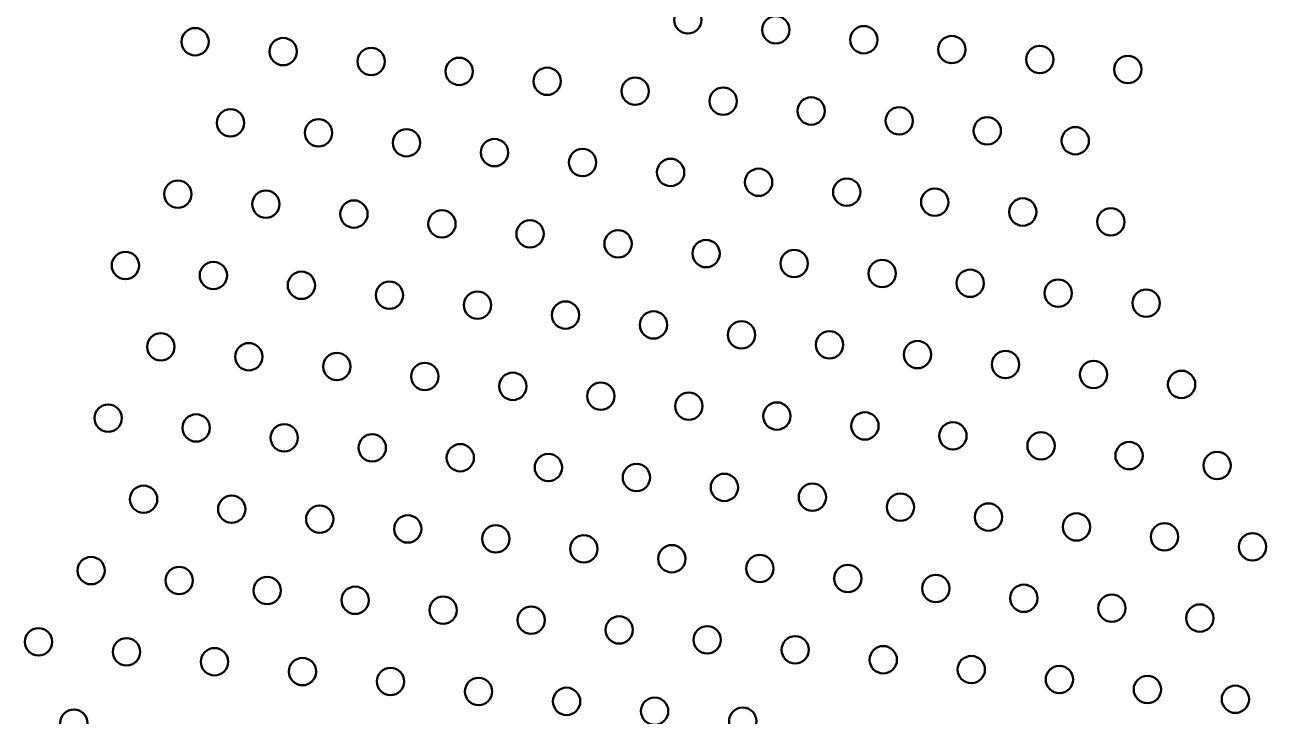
# Model space of a CAD drawing. Header units: inches. Extents: x 17.1 to 30.9, y 2 to 10.
# Drawn here: x 17.408 to 19.615, y 5.831 to 7.06 of the extents above; entities that cross this region are included whole.
import ezdxf

# ---------------------------------------------------------------- set-up
doc = ezdxf.new("R2010")
doc.units = ezdxf.units.IN
doc.header["$MEASUREMENT"] = 0
doc.layers.add('Visible', color=7, linetype='Continuous', lineweight=0)

# ---------------------------------------------------------------- blocks, each defined once
blk = doc.blocks.new('Block_627')
at = {"layer": 'Visible', "color": 7, "lineweight": 50}
blk.add_circle((19.3688, 6.9807), 0.0243, dxfattribs=at)
blk = doc.blocks.new('Block_628')
at = {"layer": 'Visible', "color": 7, "lineweight": 50}
blk.add_circle((19.2123, 6.9983), 0.0243, dxfattribs=at)
blk = doc.blocks.new('Block_629')
at = {"layer": 'Visible', "color": 7, "lineweight": 50}
blk.add_circle((19.0558, 7.0159), 0.0243, dxfattribs=at)
blk = doc.blocks.new('Block_630')
at = {"layer": 'Visible', "color": 7, "lineweight": 50}
blk.add_circle((18.8994, 7.0335), 0.0243, dxfattribs=at)
blk = doc.blocks.new('Block_631')
at = {"layer": 'Visible', "color": 7, "lineweight": 50}
blk.add_circle((18.7429, 7.0511), 0.0243, dxfattribs=at)
blk = doc.blocks.new('Block_632')
at = {"layer": 'Visible', "color": 7, "lineweight": 50}
blk.add_circle((18.5864, 7.0687), 0.0243, dxfattribs=at)
blk = doc.blocks.new('Block_638')
at = {"layer": 'Visible', "color": 7, "lineweight": 50}
blk.add_circle((19.2754, 6.854), 0.0243, dxfattribs=at)
blk = doc.blocks.new('Block_639')
at = {"layer": 'Visible', "color": 7, "lineweight": 50}
blk.add_circle((19.1189, 6.8716), 0.0243, dxfattribs=at)
blk = doc.blocks.new('Block_640')
at = {"layer": 'Visible', "color": 7, "lineweight": 50}
blk.add_circle((18.9624, 6.8892), 0.0243, dxfattribs=at)
blk = doc.blocks.new('Block_641')
at = {"layer": 'Visible', "color": 7, "lineweight": 50}
blk.add_circle((18.8059, 6.9068), 0.0243, dxfattribs=at)
blk = doc.blocks.new('Block_642')
at = {"layer": 'Visible', "color": 7, "lineweight": 50}
blk.add_circle((18.6494, 6.9244), 0.0243, dxfattribs=at)
blk = doc.blocks.new('Block_643')
at = {"layer": 'Visible', "color": 7, "lineweight": 50}
blk.add_circle((18.4929, 6.942), 0.0243, dxfattribs=at)
blk = doc.blocks.new('Block_644')
at = {"layer": 'Visible', "color": 7, "lineweight": 50}
blk.add_circle((18.3364, 6.9596), 0.0243, dxfattribs=at)
blk = doc.blocks.new('Block_645')
at = {"layer": 'Visible', "color": 7, "lineweight": 50}
blk.add_circle((18.1799, 6.9772), 0.0243, dxfattribs=at)
blk = doc.blocks.new('Block_646')
at = {"layer": 'Visible', "color": 7, "lineweight": 50}
blk.add_circle((18.0234, 6.9947), 0.0243, dxfattribs=at)
blk = doc.blocks.new('Block_647')
at = {"layer": 'Visible', "color": 7, "lineweight": 50}
blk.add_circle((17.8669, 7.0123), 0.0243, dxfattribs=at)
blk = doc.blocks.new('Block_648')
at = {"layer": 'Visible', "color": 7, "lineweight": 50}
blk.add_circle((17.7104, 7.0299), 0.0243, dxfattribs=at)
blk = doc.blocks.new('Block_649')
at = {"layer": 'Visible', "color": 7, "lineweight": 50}
blk.add_circle((19.3384, 6.7097), 0.0243, dxfattribs=at)
blk = doc.blocks.new('Block_650')
at = {"layer": 'Visible', "color": 7, "lineweight": 50}
blk.add_circle((19.1819, 6.7273), 0.0243, dxfattribs=at)
blk = doc.blocks.new('Block_651')
at = {"layer": 'Visible', "color": 7, "lineweight": 50}
blk.add_circle((19.0254, 6.7449), 0.0243, dxfattribs=at)
blk = doc.blocks.new('Block_652')
at = {"layer": 'Visible', "color": 7, "lineweight": 50}
blk.add_circle((18.8689, 6.7625), 0.0243, dxfattribs=at)
blk = doc.blocks.new('Block_653')
at = {"layer": 'Visible', "color": 7, "lineweight": 50}
blk.add_circle((18.7124, 6.7801), 0.0243, dxfattribs=at)
blk = doc.blocks.new('Block_654')
at = {"layer": 'Visible', "color": 7, "lineweight": 50}
blk.add_circle((18.5559, 6.7977), 0.0243, dxfattribs=at)
blk = doc.blocks.new('Block_655')
at = {"layer": 'Visible', "color": 7, "lineweight": 50}
blk.add_circle((18.3994, 6.8152), 0.0243, dxfattribs=at)
blk = doc.blocks.new('Block_656')
at = {"layer": 'Visible', "color": 7, "lineweight": 50}
blk.add_circle((18.2429, 6.8328), 0.0243, dxfattribs=at)
blk = doc.blocks.new('Block_657')
at = {"layer": 'Visible', "color": 7, "lineweight": 50}
blk.add_circle((18.0864, 6.8504), 0.0243, dxfattribs=at)
blk = doc.blocks.new('Block_658')
at = {"layer": 'Visible', "color": 7, "lineweight": 50}
blk.add_circle((17.9299, 6.868), 0.0243, dxfattribs=at)
blk = doc.blocks.new('Block_659')
at = {"layer": 'Visible', "color": 7, "lineweight": 50}
blk.add_circle((17.7734, 6.8856), 0.0243, dxfattribs=at)
blk = doc.blocks.new('Block_660')
at = {"layer": 'Visible', "color": 7, "lineweight": 50}
blk.add_circle((19.4014, 6.5654), 0.0243, dxfattribs=at)
blk = doc.blocks.new('Block_661')
at = {"layer": 'Visible', "color": 7, "lineweight": 50}
blk.add_circle((19.2449, 6.583), 0.0243, dxfattribs=at)
blk = doc.blocks.new('Block_662')
at = {"layer": 'Visible', "color": 7, "lineweight": 50}
blk.add_circle((19.0884, 6.6006), 0.0243, dxfattribs=at)
blk = doc.blocks.new('Block_663')
at = {"layer": 'Visible', "color": 7, "lineweight": 50}
blk.add_circle((18.9319, 6.6181), 0.0243, dxfattribs=at)
blk = doc.blocks.new('Block_664')
at = {"layer": 'Visible', "color": 7, "lineweight": 50}
blk.add_circle((18.7754, 6.6357), 0.0243, dxfattribs=at)
blk = doc.blocks.new('Block_665')
at = {"layer": 'Visible', "color": 7, "lineweight": 50}
blk.add_circle((18.6189, 6.6533), 0.0243, dxfattribs=at)
blk = doc.blocks.new('Block_666')
at = {"layer": 'Visible', "color": 7, "lineweight": 50}
blk.add_circle((18.4624, 6.6709), 0.0243, dxfattribs=at)
blk = doc.blocks.new('Block_667')
at = {"layer": 'Visible', "color": 7, "lineweight": 50}
blk.add_circle((18.3059, 6.6885), 0.0243, dxfattribs=at)
blk = doc.blocks.new('Block_668')
at = {"layer": 'Visible', "color": 7, "lineweight": 50}
blk.add_circle((18.1494, 6.7061), 0.0243, dxfattribs=at)
blk = doc.blocks.new('Block_669')
at = {"layer": 'Visible', "color": 7, "lineweight": 50}
blk.add_circle((17.9929, 6.7237), 0.0243, dxfattribs=at)
blk = doc.blocks.new('Block_670')
at = {"layer": 'Visible', "color": 7, "lineweight": 50}
blk.add_circle((17.8364, 6.7413), 0.0243, dxfattribs=at)
blk = doc.blocks.new('Block_671')
at = {"layer": 'Visible', "color": 7, "lineweight": 50}
blk.add_circle((17.6799, 6.7589), 0.0243, dxfattribs=at)
blk = doc.blocks.new('Block_672')
at = {"layer": 'Visible', "color": 7, "lineweight": 50}
blk.add_circle((19.4644, 6.421), 0.0243, dxfattribs=at)
blk = doc.blocks.new('Block_673')
at = {"layer": 'Visible', "color": 7, "lineweight": 50}
blk.add_circle((19.3079, 6.4386), 0.0243, dxfattribs=at)
blk = doc.blocks.new('Block_674')
at = {"layer": 'Visible', "color": 7, "lineweight": 50}
blk.add_circle((19.1514, 6.4562), 0.0243, dxfattribs=at)
blk = doc.blocks.new('Block_675')
at = {"layer": 'Visible', "color": 7, "lineweight": 50}
blk.add_circle((18.9949, 6.4738), 0.0243, dxfattribs=at)
blk = doc.blocks.new('Block_676')
at = {"layer": 'Visible', "color": 7, "lineweight": 50}
blk.add_circle((18.8384, 6.4914), 0.0243, dxfattribs=at)
blk = doc.blocks.new('Block_677')
at = {"layer": 'Visible', "color": 7, "lineweight": 50}
blk.add_circle((18.6819, 6.509), 0.0243, dxfattribs=at)
blk = doc.blocks.new('Block_678')
at = {"layer": 'Visible', "color": 7, "lineweight": 50}
blk.add_circle((18.5254, 6.5266), 0.0243, dxfattribs=at)
blk = doc.blocks.new('Block_679')
at = {"layer": 'Visible', "color": 7, "lineweight": 50}
blk.add_circle((18.3689, 6.5442), 0.0243, dxfattribs=at)
blk = doc.blocks.new('Block_680')
at = {"layer": 'Visible', "color": 7, "lineweight": 50}
blk.add_circle((18.2124, 6.5618), 0.0243, dxfattribs=at)
blk = doc.blocks.new('Block_681')
at = {"layer": 'Visible', "color": 7, "lineweight": 50}
blk.add_circle((18.0559, 6.5794), 0.0243, dxfattribs=at)
blk = doc.blocks.new('Block_682')
at = {"layer": 'Visible', "color": 7, "lineweight": 50}
blk.add_circle((17.8994, 6.597), 0.0243, dxfattribs=at)
blk = doc.blocks.new('Block_683')
at = {"layer": 'Visible', "color": 7, "lineweight": 50}
blk.add_circle((17.7429, 6.6146), 0.0243, dxfattribs=at)
blk = doc.blocks.new('Block_684')
at = {"layer": 'Visible', "color": 7, "lineweight": 50}
blk.add_circle((17.5865, 6.6321), 0.0243, dxfattribs=at)
blk = doc.blocks.new('Block_685')
at = {"layer": 'Visible', "color": 7, "lineweight": 50}
blk.add_circle((19.5274, 6.2767), 0.0243, dxfattribs=at)
blk = doc.blocks.new('Block_686')
at = {"layer": 'Visible', "color": 7, "lineweight": 50}
blk.add_circle((19.3709, 6.2943), 0.0243, dxfattribs=at)
blk = doc.blocks.new('Block_687')
at = {"layer": 'Visible', "color": 7, "lineweight": 50}
blk.add_circle((19.2144, 6.3119), 0.0243, dxfattribs=at)
blk = doc.blocks.new('Block_688')
at = {"layer": 'Visible', "color": 7, "lineweight": 50}
blk.add_circle((19.0579, 6.3295), 0.0243, dxfattribs=at)
blk = doc.blocks.new('Block_689')
at = {"layer": 'Visible', "color": 7, "lineweight": 50}
blk.add_circle((18.9014, 6.3471), 0.0243, dxfattribs=at)
blk = doc.blocks.new('Block_690')
at = {"layer": 'Visible', "color": 7, "lineweight": 50}
blk.add_circle((18.7449, 6.3647), 0.0243, dxfattribs=at)
blk = doc.blocks.new('Block_691')
at = {"layer": 'Visible', "color": 7, "lineweight": 50}
blk.add_circle((18.5884, 6.3823), 0.0243, dxfattribs=at)
blk = doc.blocks.new('Block_692')
at = {"layer": 'Visible', "color": 7, "lineweight": 50}
blk.add_circle((18.4319, 6.3999), 0.0243, dxfattribs=at)
blk = doc.blocks.new('Block_693')
at = {"layer": 'Visible', "color": 7, "lineweight": 50}
blk.add_circle((18.2754, 6.4175), 0.0243, dxfattribs=at)
blk = doc.blocks.new('Block_694')
at = {"layer": 'Visible', "color": 7, "lineweight": 50}
blk.add_circle((18.119, 6.435), 0.0243, dxfattribs=at)
blk = doc.blocks.new('Block_695')
at = {"layer": 'Visible', "color": 7, "lineweight": 50}
blk.add_circle((17.9625, 6.4526), 0.0243, dxfattribs=at)
blk = doc.blocks.new('Block_696')
at = {"layer": 'Visible', "color": 7, "lineweight": 50}
blk.add_circle((17.806, 6.4702), 0.0243, dxfattribs=at)
blk = doc.blocks.new('Block_697')
at = {"layer": 'Visible', "color": 7, "lineweight": 50}
blk.add_circle((17.6495, 6.4878), 0.0243, dxfattribs=at)
blk = doc.blocks.new('Block_698')
at = {"layer": 'Visible', "color": 7, "lineweight": 50}
blk.add_circle((19.5904, 6.1324), 0.0243, dxfattribs=at)
blk = doc.blocks.new('Block_699')
at = {"layer": 'Visible', "color": 7, "lineweight": 50}
blk.add_circle((19.4339, 6.15), 0.0243, dxfattribs=at)
blk = doc.blocks.new('Block_700')
at = {"layer": 'Visible', "color": 7, "lineweight": 50}
blk.add_circle((19.2774, 6.1676), 0.0243, dxfattribs=at)
blk = doc.blocks.new('Block_701')
at = {"layer": 'Visible', "color": 7, "lineweight": 50}
blk.add_circle((19.1209, 6.1852), 0.0243, dxfattribs=at)
blk = doc.blocks.new('Block_702')
at = {"layer": 'Visible', "color": 7, "lineweight": 50}
blk.add_circle((18.9644, 6.2028), 0.0243, dxfattribs=at)
blk = doc.blocks.new('Block_703')
at = {"layer": 'Visible', "color": 7, "lineweight": 50}
blk.add_circle((18.8079, 6.2204), 0.0243, dxfattribs=at)
blk = doc.blocks.new('Block_704')
at = {"layer": 'Visible', "color": 7, "lineweight": 50}
blk.add_circle((18.6514, 6.2379), 0.0243, dxfattribs=at)
blk = doc.blocks.new('Block_705')
at = {"layer": 'Visible', "color": 7, "lineweight": 50}
blk.add_circle((18.495, 6.2555), 0.0243, dxfattribs=at)
blk = doc.blocks.new('Block_706')
at = {"layer": 'Visible', "color": 7, "lineweight": 50}
blk.add_circle((18.3385, 6.2731), 0.0243, dxfattribs=at)
blk = doc.blocks.new('Block_707')
at = {"layer": 'Visible', "color": 7, "lineweight": 50}
blk.add_circle((18.182, 6.2907), 0.0243, dxfattribs=at)
blk = doc.blocks.new('Block_708')
at = {"layer": 'Visible', "color": 7, "lineweight": 50}
blk.add_circle((18.0255, 6.3083), 0.0243, dxfattribs=at)
blk = doc.blocks.new('Block_709')
at = {"layer": 'Visible', "color": 7, "lineweight": 50}
blk.add_circle((17.869, 6.3259), 0.0243, dxfattribs=at)
blk = doc.blocks.new('Block_710')
at = {"layer": 'Visible', "color": 7, "lineweight": 50}
blk.add_circle((17.7125, 6.3435), 0.0243, dxfattribs=at)
blk = doc.blocks.new('Block_711')
at = {"layer": 'Visible', "color": 7, "lineweight": 50}
blk.add_circle((17.556, 6.3611), 0.0243, dxfattribs=at)
blk = doc.blocks.new('Block_712')
at = {"layer": 'Visible', "color": 7, "lineweight": 50}
blk.add_circle((19.4969, 6.0057), 0.0243, dxfattribs=at)
blk = doc.blocks.new('Block_713')
at = {"layer": 'Visible', "color": 7, "lineweight": 50}
blk.add_circle((19.3404, 6.0233), 0.0243, dxfattribs=at)
blk = doc.blocks.new('Block_714')
at = {"layer": 'Visible', "color": 7, "lineweight": 50}
blk.add_circle((19.1839, 6.0408), 0.0243, dxfattribs=at)
blk = doc.blocks.new('Block_715')
at = {"layer": 'Visible', "color": 7, "lineweight": 50}
blk.add_circle((19.0274, 6.0584), 0.0243, dxfattribs=at)
blk = doc.blocks.new('Block_716')
at = {"layer": 'Visible', "color": 7, "lineweight": 50}
blk.add_circle((18.871, 6.076), 0.0243, dxfattribs=at)
blk = doc.blocks.new('Block_717')
at = {"layer": 'Visible', "color": 7, "lineweight": 50}
blk.add_circle((18.7145, 6.0936), 0.0243, dxfattribs=at)
blk = doc.blocks.new('Block_718')
at = {"layer": 'Visible', "color": 7, "lineweight": 50}
blk.add_circle((18.558, 6.1112), 0.0243, dxfattribs=at)
blk = doc.blocks.new('Block_719')
at = {"layer": 'Visible', "color": 7, "lineweight": 50}
blk.add_circle((18.4015, 6.1288), 0.0243, dxfattribs=at)
blk = doc.blocks.new('Block_720')
at = {"layer": 'Visible', "color": 7, "lineweight": 50}
blk.add_circle((18.245, 6.1464), 0.0243, dxfattribs=at)
blk = doc.blocks.new('Block_721')
at = {"layer": 'Visible', "color": 7, "lineweight": 50}
blk.add_circle((18.0885, 6.164), 0.0243, dxfattribs=at)
blk = doc.blocks.new('Block_722')
at = {"layer": 'Visible', "color": 7, "lineweight": 50}
blk.add_circle((17.932, 6.1816), 0.0243, dxfattribs=at)
blk = doc.blocks.new('Block_723')
at = {"layer": 'Visible', "color": 7, "lineweight": 50}
blk.add_circle((17.7755, 6.1992), 0.0243, dxfattribs=at)
blk = doc.blocks.new('Block_724')
at = {"layer": 'Visible', "color": 7, "lineweight": 50}
blk.add_circle((17.619, 6.2168), 0.0243, dxfattribs=at)
blk = doc.blocks.new('Block_725')
at = {"layer": 'Visible', "color": 7, "lineweight": 50}
blk.add_circle((19.5599, 5.8613), 0.0243, dxfattribs=at)
blk = doc.blocks.new('Block_726')
at = {"layer": 'Visible', "color": 7, "lineweight": 50}
blk.add_circle((19.4035, 5.8789), 0.0243, dxfattribs=at)
blk = doc.blocks.new('Block_727')
at = {"layer": 'Visible', "color": 7, "lineweight": 50}
blk.add_circle((19.247, 5.8965), 0.0243, dxfattribs=at)
blk = doc.blocks.new('Block_728')
at = {"layer": 'Visible', "color": 7, "lineweight": 50}
blk.add_circle((19.0905, 5.9141), 0.0243, dxfattribs=at)
blk = doc.blocks.new('Block_729')
at = {"layer": 'Visible', "color": 7, "lineweight": 50}
blk.add_circle((18.934, 5.9317), 0.0243, dxfattribs=at)
blk = doc.blocks.new('Block_730')
at = {"layer": 'Visible', "color": 7, "lineweight": 50}
blk.add_circle((18.7775, 5.9493), 0.0243, dxfattribs=at)
blk = doc.blocks.new('Block_731')
at = {"layer": 'Visible', "color": 7, "lineweight": 50}
blk.add_circle((18.621, 5.9669), 0.0243, dxfattribs=at)
blk = doc.blocks.new('Block_732')
at = {"layer": 'Visible', "color": 7, "lineweight": 50}
blk.add_circle((18.4645, 5.9845), 0.0243, dxfattribs=at)
blk = doc.blocks.new('Block_733')
at = {"layer": 'Visible', "color": 7, "lineweight": 50}
blk.add_circle((18.308, 6.0021), 0.0243, dxfattribs=at)
blk = doc.blocks.new('Block_734')
at = {"layer": 'Visible', "color": 7, "lineweight": 50}
blk.add_circle((18.1515, 6.0197), 0.0243, dxfattribs=at)
blk = doc.blocks.new('Block_735')
at = {"layer": 'Visible', "color": 7, "lineweight": 50}
blk.add_circle((17.995, 6.0373), 0.0243, dxfattribs=at)
blk = doc.blocks.new('Block_736')
at = {"layer": 'Visible', "color": 7, "lineweight": 50}
blk.add_circle((17.8385, 6.0548), 0.0243, dxfattribs=at)
blk = doc.blocks.new('Block_737')
at = {"layer": 'Visible', "color": 7, "lineweight": 50}
blk.add_circle((17.682, 6.0724), 0.0243, dxfattribs=at)
blk = doc.blocks.new('Block_738')
at = {"layer": 'Visible', "color": 7, "lineweight": 50}
blk.add_circle((17.5255, 6.09), 0.0243, dxfattribs=at)
blk = doc.blocks.new('Block_745')
at = {"layer": 'Visible', "color": 7, "lineweight": 50}
blk.add_circle((18.684, 5.8226), 0.0243, dxfattribs=at)
blk = doc.blocks.new('Block_746')
at = {"layer": 'Visible', "color": 7, "lineweight": 50}
blk.add_circle((18.5275, 5.8402), 0.0243, dxfattribs=at)
blk = doc.blocks.new('Block_747')
at = {"layer": 'Visible', "color": 7, "lineweight": 50}
blk.add_circle((18.371, 5.8577), 0.0243, dxfattribs=at)
blk = doc.blocks.new('Block_748')
at = {"layer": 'Visible', "color": 7, "lineweight": 50}
blk.add_circle((18.2145, 5.8753), 0.0243, dxfattribs=at)
blk = doc.blocks.new('Block_749')
at = {"layer": 'Visible', "color": 7, "lineweight": 50}
blk.add_circle((18.058, 5.8929), 0.0243, dxfattribs=at)
blk = doc.blocks.new('Block_750')
at = {"layer": 'Visible', "color": 7, "lineweight": 50}
blk.add_circle((17.9015, 5.9105), 0.0243, dxfattribs=at)
blk = doc.blocks.new('Block_751')
at = {"layer": 'Visible', "color": 7, "lineweight": 50}
blk.add_circle((17.745, 5.9281), 0.0243, dxfattribs=at)
blk = doc.blocks.new('Block_752')
at = {"layer": 'Visible', "color": 7, "lineweight": 50}
blk.add_circle((17.5885, 5.9457), 0.0243, dxfattribs=at)
blk = doc.blocks.new('Block_753')
at = {"layer": 'Visible', "color": 7, "lineweight": 50}
blk.add_circle((17.432, 5.9633), 0.0243, dxfattribs=at)
blk = doc.blocks.new('Block_768')
at = {"layer": 'Visible', "color": 7, "lineweight": 50}
blk.add_circle((17.495, 5.819), 0.0243, dxfattribs=at)

msp = doc.modelspace()

# ---------------------------------------------------------------- block references
at = {"layer": 'Visible'}
for name in ['Block_632', 'Block_631', 'Block_648', 'Block_630', 'Block_629', 'Block_647', 'Block_646', 'Block_628', 'Block_645', 'Block_627', 'Block_644', 'Block_643', 'Block_642', 'Block_641', 'Block_659', 'Block_640', 'Block_658', 'Block_639', 'Block_657', 'Block_638', 'Block_656', 'Block_655', 'Block_654', 'Block_653', 'Block_671', 'Block_652', 'Block_670', 'Block_651', 'Block_669', 'Block_650', 'Block_649', 'Block_668', 'Block_667', 'Block_666', 'Block_665', 'Block_684', 'Block_664', 'Block_683', 'Block_682', 'Block_663', 'Block_662', 'Block_681', 'Block_661', 'Block_680', 'Block_660', 'Block_679', 'Block_678', 'Block_677', 'Block_697', 'Block_676', 'Block_696', 'Block_675', 'Block_695', 'Block_674', 'Block_694', 'Block_673', 'Block_672', 'Block_693', 'Block_692', 'Block_691', 'Block_711', 'Block_690', 'Block_710', 'Block_689', 'Block_709', 'Block_688', 'Block_687', 'Block_708', 'Block_707', 'Block_686', 'Block_706', 'Block_685', 'Block_705', 'Block_704', 'Block_724', 'Block_703', 'Block_702', 'Block_723', 'Block_722', 'Block_701', 'Block_721', 'Block_700', 'Block_720', 'Block_699', 'Block_719', 'Block_718', 'Block_698', 'Block_738', 'Block_717', 'Block_737', 'Block_716', 'Block_736', 'Block_715', 'Block_735', 'Block_714', 'Block_713', 'Block_734', 'Block_733', 'Block_712', 'Block_732', 'Block_753', 'Block_731', 'Block_752', 'Block_730', 'Block_751', 'Block_729', 'Block_728', 'Block_750', 'Block_749', 'Block_727', 'Block_748', 'Block_726', 'Block_747', 'Block_725', 'Block_746', 'Block_768', 'Block_745']:
    msp.add_blockref(name, (0, 0), dxfattribs=at)

doc.saveas('drawing.dxf')
